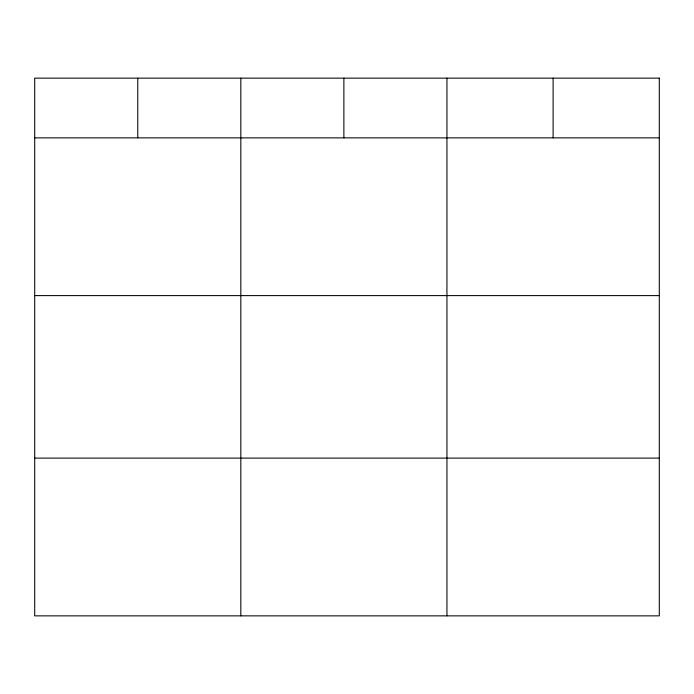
<?xml version="1.0" encoding="UTF-8"?>
<svg xmlns="http://www.w3.org/2000/svg" width="694" height="694" viewBox="0 0 694 694"><rect width="100%" height="100%" fill="white"/><g stroke="black" fill="none" stroke-linecap="round" stroke-linejoin="round"><path stroke-width="1.04" d="M34.7 137.863L659.3 137.863M34.7 295.601L659.3 295.601M34.7 458.118L659.3 458.118M553.118 78.144L553.118 137.863M446.936 78.144L446.936 615.856M343.877 78.144L343.877 137.863M240.818 78.144L240.818 615.856M137.759 78.144L137.759 137.863M659.3 78.144L34.7 78.144L34.7 615.856L659.3 615.856L659.3 78.144"/></g></svg>
